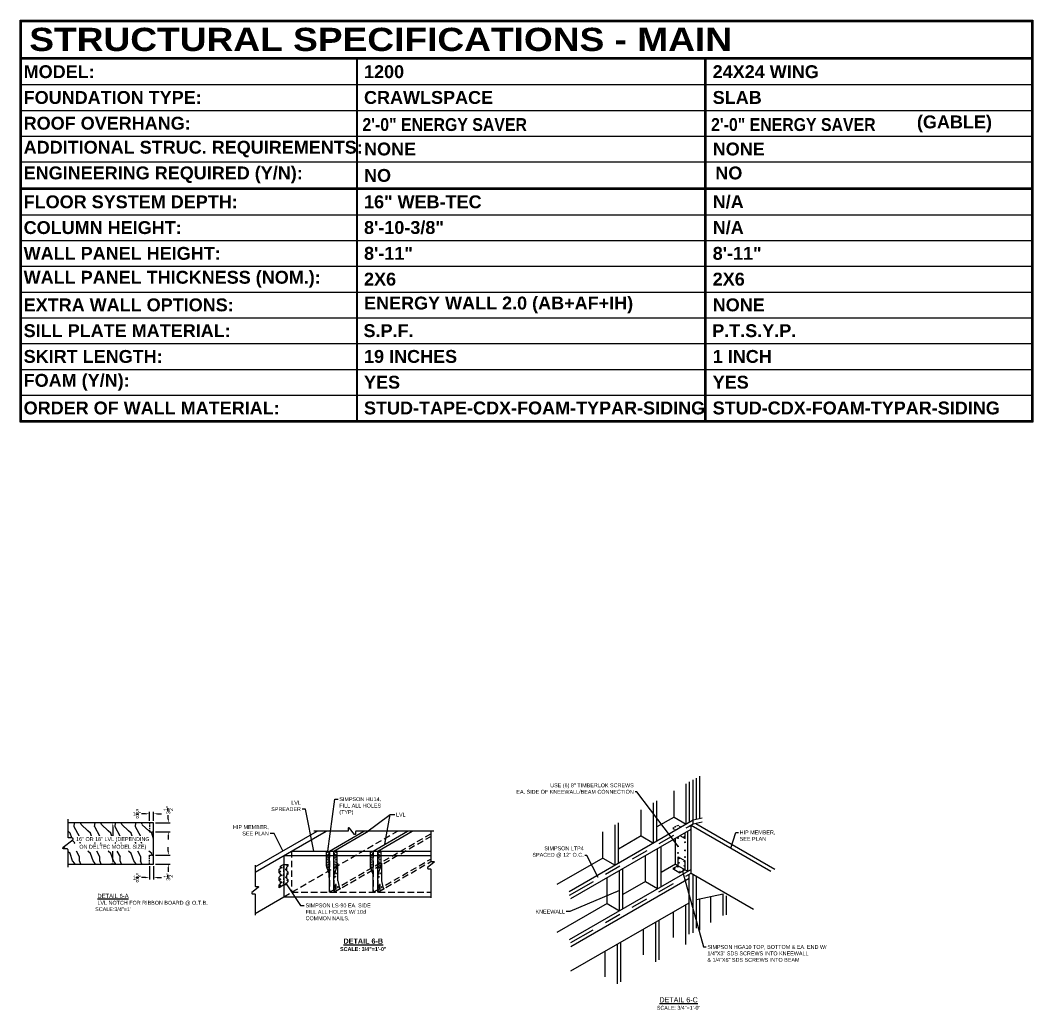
# Model space of a CAD drawing. Header units: inches. Extents: x -332 to 3012, y -914 to 997.
# Drawn here: x 1207 to 1599.8, y 613.2 to 997.2 of the extents above; entities that cross this region are included whole.
import ezdxf

# ---------------------------------------------------------------- set-up
doc = ezdxf.new("R2010")
doc.units = ezdxf.units.IN
doc.header["$LTSCALE"] = 10
doc.header["$MEASUREMENT"] = 0
doc.linetypes.add('HIDDEN', pattern=[0.375, 0.25, -0.125])
doc.linetypes.add('HIDDEN4', pattern=[0.09375, 0.0625, -0.03125])
doc.layers.get('0').update_dxf_attribs({"linetype": 'CONTINUOUS'})
for name, color, linetype in [('A-', 1, 'CONTINUOUS'), ('A-BLUE', 5, 'CONTINUOUS'), ('A-DIM', 4, 'CONTINUOUS'), ('A-SCH', 171, 'CONTINUOUS'), ('A-TXT', 222, 'CONTINUOUS')]:
    doc.layers.add(name, color=color, linetype=linetype)
doc.styles.add('style1', font='arial.ttf')
doc.styles.add('style2', font='arialbd.ttf')
doc.styles.add('style3', font='ariblk.ttf')
doc.dimstyles.new('3-4', dxfattribs={"dimtxt": 1.5, "dimasz": 1.5, "dimexe": 0.75, "dimexo": 0.75, "dimgap": 0.5, "dimtad": 0, "dimdec": 4, "dimrnd": 0.0625, "dimzin": 0, "dimdsep": 46, "dimlunit": 4, "dimtxsty": 'style1', "dimcen": 0.09, "dimazin": 0, "dimtfac": 1, "dimtdec": 4, "dimtofl": 0, "dimtmove": 0, "dimatfit": 0, "dimfxl": 1, "dimtolj": 1, "dimtzin": 0, "dimarcsym": 0})
doc.dimstyles.new('3-4 HORIZ', dxfattribs={"dimtxt": 1.5, "dimasz": 1.5, "dimexe": 0.75, "dimexo": 0.75, "dimgap": 0.5, "dimtad": 0, "dimtih": 1, "dimtoh": 1, "dimdec": 4, "dimrnd": 0.0625, "dimzin": 0, "dimdsep": 46, "dimlunit": 4, "dimtxsty": 'style1', "dimcen": 0.09, "dimazin": 0, "dimtfac": 1, "dimtdec": 4, "dimtofl": 0, "dimtmove": 0, "dimatfit": 0, "dimfxl": 0.75, "dimtolj": 1, "dimtzin": 0, "dimarcsym": 0})

# ---------------------------------------------------------------- blocks, each defined once
blk = doc.blocks.new('*U74')
at = {"layer": 'A-SCH'}
for p, q in [((130.39, -15), (130.4, -155.5)), ((130.64, -15), (130.65, -155.5))]:
    blk.add_line(p, q, dxfattribs=at)
for points in [[(0, 0), (392.72, 0), (392.72, -15)], [(0, -156), (0, 0), (0, 0)], [(0.25, -0.25), (392.47, -0.25), (392.47, -15)], [(0.25, -155.75), (0.25, -0.25), (0.25, -0.25)], [(0.5, -0.5), (392.22, -0.5), (392.22, -15)], [(0.5, -155.5), (0.5, -0.5), (0.5, -0.5)], [(0.5, -14.5), (392.22, -14.5)], [(0.5, -14.75), (392.22, -14.75)], [(0.5, -15), (392.22, -15)], [(0.5, -25), (130.39, -25)], [(0.5, -35), (130.39, -35)], [(0.5, -45), (130.39, -45)], [(0.5, -55), (130.39, -55)], [(0.5, -65), (130.39, -65)], [(0.5, -65), (130.39, -65)], [(0.5, -65.25), (130.39, -65.25)], [(0.5, -65.5), (130.39, -65.5)], [(0.5, -75.5), (130.39, -75.5)], [(0.5, -85.5), (130.39, -85.5)], [(0.5, -95.5), (130.39, -95.5)], [(0.5, -105.5), (130.39, -105.5)], [(0.5, -115.5), (130.4, -115.5)], [(0.5, -125.5), (130.4, -125.5)], [(0.5, -135.5), (130.4, -135.5)], [(0.5, -145.5), (130.4, -145.5)], [(130.65, -156), (0, -156)], [(130.65, -155.75), (0.25, -155.75)], [(130.65, -155.5), (0.5, -155.5)]]:
    blk.add_lwpolyline(points, dxfattribs=at)
at = {"layer": 'A-SCH', "attachment_point": 4}
for s, insert, char_height, width, style in [('STRUCTURAL SPECIFICATIONS - MAIN', (3.5, -7.5), 9, 361.2242, 'style3'), ('MODEL: ', (1.32, -20), 5, 151.9106, 'style2'), ('FOUNDATION TYPE: ', (1.32, -30), 5, 151.9106, 'style2'), ('ROOF OVERHANG: ', (1.32, -40), 5, 151.9106, 'style2'), ('ADDITIONAL STRUC. REQUIREMENTS:', (1.32, -50), 5, 151.776, 'style2'), ('ENGINEERING REQUIRED (Y/N): ', (1.32, -60), 5, 151.9106, 'style2'), ('FLOOR SYSTEM DEPTH: ', (1.32, -70.5), 5, 151.9054, 'style2'), ('COLUMN HEIGHT: ', (1.32, -80.5), 5, 151.9054, 'style2'), ('WALL PANEL HEIGHT: ', (1.32, -90.5), 5, 151.9054, 'style2'), ('WALL PANEL THICKNESS (NOM.): ', (1.32, -100.5), 5, 151.9054, 'style2'), ('EXTRA WALL OPTIONS: ', (1.32, -110.5), 5, 151.9054, 'style2'), ('SILL PLATE MATERIAL: ', (1.32, -120.5), 5, 151.9054, 'style2'), ('SKIRT LENGTH: ', (1.32, -130.5), 5, 151.9054, 'style2'), ('FOAM (Y/N): ', (1.32, -140.5), 5, 151.9054, 'style2'), ('ORDER OF WALL MATERIAL: ', (1.32, -150.5), 5, 151.9054, 'style2')]:
    blk.add_mtext(s, dxfattribs=dict(at, insert=insert, char_height=char_height, width=width, style=style))
blk = doc.blocks.new('*U64')
at = {"layer": 'A-SCH', "insert": (2.7, -5), "char_height": 5, "width": 103, "attachment_point": 4, "style": 'style2'}
blk.add_mtext('1200', dxfattribs=at)
blk = doc.blocks.new('*U68')
at = {"layer": 'A-SCH', "insert": (2.7, -5), "char_height": 5, "width": 103, "attachment_point": 4, "style": 'style2'}
blk.add_mtext('CRAWLSPACE', dxfattribs=at)
blk = doc.blocks.new('*U60')
at = {"layer": 'A-SCH', "style": 'style2', "width": 0.88}
blk.add_text('2\'-0" ENERGY SAVER', height=5, dxfattribs=at).set_placement((2.07, -7.98))
blk = doc.blocks.new('*U47')
at = {"layer": 'A-SCH', "insert": (2.7, -5), "char_height": 5, "width": 103, "attachment_point": 4, "style": 'style2'}
blk.add_mtext('NONE', dxfattribs=at)
blk = doc.blocks.new('*U48')
at = {"layer": 'A-SCH', "insert": (2.7, -5.25), "char_height": 5, "width": 103, "attachment_point": 4, "style": 'style2'}
blk.add_mtext('NO', dxfattribs=at)
blk = doc.blocks.new('*U69')
at = {"layer": 'A-SCH', "insert": (2.7, -5), "char_height": 5, "width": 103, "attachment_point": 4, "style": 'style2'}
blk.add_mtext('16" WEB-TEC', dxfattribs=at)
blk = doc.blocks.new('*U70')
at = {"layer": 'A-SCH', "insert": (2.7, -5), "char_height": 5, "width": 103, "attachment_point": 4, "style": 'style2'}
blk.add_mtext('8\'-10-3/8"', dxfattribs=at)
blk = doc.blocks.new('*U65')
at = {"layer": 'A-SCH', "insert": (2.7, -5), "char_height": 5, "width": 103, "attachment_point": 4, "style": 'style2'}
blk.add_mtext('8\'-11"', dxfattribs=at)
blk = doc.blocks.new('*U41')
at = {"layer": 'A-SCH', "insert": (2.7, -5), "char_height": 5, "width": 103, "attachment_point": 4, "style": 'style2'}
blk.add_mtext('2X6', dxfattribs=at)
blk = doc.blocks.new('*U71')
at = {"layer": 'A-SCH', "insert": (2.7, -5), "char_height": 5, "width": 117.3478, "attachment_point": 4, "style": 'style2'}
blk.add_mtext('ENERGY WALL 2.0 (AB+AF+IH)', dxfattribs=at)
blk = doc.blocks.new('*U72')
at = {"layer": 'A-SCH', "insert": (2.51, -5), "char_height": 5, "width": 103.1878, "attachment_point": 4, "style": 'style2'}
blk.add_mtext('S.P.F.', dxfattribs=at)
blk = doc.blocks.new('*U73')
at = {"layer": 'A-SCH', "insert": (2.7, -5), "char_height": 5, "width": 103, "attachment_point": 4, "style": 'style2'}
blk.add_mtext('19 INCHES', dxfattribs=at)
blk = doc.blocks.new('*U32')
at = {"layer": 'A-SCH', "insert": (2.7, -5), "char_height": 5, "width": 103, "attachment_point": 4, "style": 'style2'}
blk.add_mtext('YES', dxfattribs=at)
blk = doc.blocks.new('*U66')
at = {"layer": 'A-SCH', "insert": (2.69, -5), "char_height": 5, "width": 103.0074, "attachment_point": 4, "style": 'style2'}
blk.add_mtext('STUD-TAPE-CDX-FOAM-TYPAR-SIDING', dxfattribs=at)
blk = doc.blocks.new('*U67')
at = {"layer": 'A-SCH'}
blk.add_line((0, 0), (0, -140.5), dxfattribs=at)
for points in [[(134.74, 0), (134.74, -140.5), (0, -140.5)], [(134.99, 0), (134.99, -140.75), (0, -140.75)], [(135.24, 0), (135.24, -141), (0, -141)], [(0, 0), (134.74, 0)], [(0, -10), (134.74, -10)], [(0, -20), (134.74, -20)], [(0, -30), (134.74, -30)], [(0, -40), (134.74, -40)], [(0, -50), (134.74, -50)], [(0, -50), (134.74, -50)], [(0, -50), (134.74, -50)], [(0, -50.25), (134.74, -50.25)], [(0, -50.5), (134.74, -50.5)], [(0, -60.5), (134.74, -60.5)], [(0, -70.5), (134.74, -70.5)], [(0, -80.5), (134.74, -80.5)], [(0, -90.5), (134.74, -90.5)], [(0, -100.5), (134.74, -100.5)], [(0, -110.5), (134.74, -110.5)], [(0, -120.5), (134.74, -120.5)], [(0, -130.5), (134.74, -130.5)]]:
    blk.add_lwpolyline(points, dxfattribs=at)
blk = doc.blocks.new('*U40')
at = {"layer": 'A-SCH', "insert": (2.7, -5), "char_height": 5, "width": 103, "attachment_point": 4, "style": 'style2'}
blk.add_mtext('SLAB', dxfattribs=at)
blk = doc.blocks.new('*U24')
at = {"layer": 'A-SCH', "insert": (2.7, -5), "char_height": 5, "width": 103, "attachment_point": 4, "style": 'style2'}
blk.add_mtext('N/A', dxfattribs=at)
blk = doc.blocks.new('*U44')
at = {"layer": 'A-SCH', "insert": (2.7, -5), "char_height": 5, "width": 103, "attachment_point": 4, "style": 'style2'}
blk.add_mtext('N/A', dxfattribs=at)
blk = doc.blocks.new('*U42')
at = {"layer": 'A-SCH', "insert": (2.7, -5), "char_height": 5, "width": 103, "attachment_point": 4, "style": 'style2'}
blk.add_mtext('NONE', dxfattribs=at)
blk = doc.blocks.new('*U45')
at = {"layer": 'A-SCH', "insert": (2.51, -5), "char_height": 5, "width": 103.1878, "attachment_point": 4, "style": 'style2'}
blk.add_mtext('P.T.S.Y.P.', dxfattribs=at)
blk = doc.blocks.new('*U39')
at = {"layer": 'A-SCH', "insert": (2.7, -5), "char_height": 5, "width": 103, "attachment_point": 4, "style": 'style2'}
blk.add_mtext('1 INCH', dxfattribs=at)
blk = doc.blocks.new('*U43')
at = {"layer": 'A-SCH', "insert": (2.69, -5), "char_height": 5, "width": 103.0074, "attachment_point": 4, "style": 'style2'}
blk.add_mtext('STUD-CDX-FOAM-TYPAR-SIDING', dxfattribs=at)
blk = doc.blocks.new('*U46')
at = {"layer": 'A-SCH'}
blk.add_line((0, 0), (0, -140.5), dxfattribs=at)
for points in [[(126.34, 0), (126.34, -140.5), (0, -140.5)], [(126.59, 0), (126.59, -140.75), (0, -140.75)], [(126.84, 0), (126.84, -141), (0, -141)], [(0, 0), (126.34, 0)], [(0, -10), (126.34, -10)], [(0, -20), (126.34, -20)], [(0, -30), (126.34, -30)], [(0, -40), (126.34, -40)], [(0, -50), (126.34, -50)], [(0, -50), (126.34, -50)], [(0, -50), (126.34, -50)], [(0, -50.25), (126.34, -50.25)], [(0, -50.5), (126.34, -50.5)], [(0, -60.5), (126.34, -60.5)], [(0, -70.5), (126.34, -70.5)], [(0, -80.5), (126.34, -80.5)], [(0, -90.5), (126.34, -90.5)], [(0, -100.5), (126.34, -100.5)], [(0, -110.5), (126.34, -110.5)], [(0, -120.5), (126.34, -120.5)], [(0, -130.5), (126.34, -130.5)]]:
    blk.add_lwpolyline(points, dxfattribs=at)
blk = doc.blocks.new('STRUCTUAL SPECIFICATIONS')
for name, p in [('*U74', (0, 0)), ('*U67', (130.64, -15)), ('*U46', (265.88, -15)), ('*U64', (130.64, -15)), ('*U68', (130.64, -25)), ('*U40', (265.88, -25)), ('*U60', (130.64, -35)), ('*U60', (265.88, -35)), ('*U47', (130.64, -45)), ('*U47', (265.88, -45)), ('*U48', (130.64, -55)), ('*U48', (266.89, -54.05)), ('*U69', (130.64, -65.5)), ('*U24', (265.88, -65.5)), ('*U70', (130.64, -75.5)), ('*U44', (265.88, -75.5)), ('*U65', (130.64, -85.5)), ('*U65', (265.88, -85.5)), ('*U41', (130.64, -95.5)), ('*U41', (265.88, -95.5)), ('*U71', (130.64, -105.5)), ('*U42', (265.88, -105.5)), ('*U72', (130.64, -115.5)), ('*U45', (265.88, -115.5)), ('*U73', (130.64, -125.5)), ('*U39', (265.88, -125.5)), ('*U32', (130.64, -135.5)), ('*U32', (265.88, -135.5)), ('*U66', (130.64, -145.5)), ('*U43', (265.88, -145.5))]:
    blk.add_blockref(name, p)
at = {"layer": 'A-SCH', "char_height": 5, "width": 103, "attachment_point": 4, "style": 'style2'}
for s, insert in [('24X24 WING', (268.57, -20)), ('(GABLE)', (347.8, -40.21))]:
    blk.add_mtext(s, dxfattribs=dict(at, insert=insert))
blk = doc.blocks.new('*D93')
at = {"layer": 'A-DIM', "color": 0, "lineweight": -2, "transparency": 16777216}
for p, q in [((11.7, 52.44), (10.15, 52.44)), ((13.2, 49.67), (13.2, 53.19)), ((14.83, 49.67), (14.83, 53.19)), ((16.33, 52.44), (17.83, 52.44))]:
    blk.add_line(p, q, dxfattribs=at)
at = {"layer": 'A-DIM', "color": 0, "transparency": 16777216}
for points in [[(11.7, 52.69), (11.7, 52.19), (13.2, 52.44)], [(16.33, 52.69), (16.33, 52.19), (14.83, 52.44)]]:
    blk.add_solid(points, dxfattribs=at)
at = {"layer": 'A-DIM', "color": 0, "transparency": 16777216, "insert": (8.31, 52.44), "char_height": 1.5, "attachment_point": 5, "style": 'style1'}
blk.add_mtext('\\A1;1{\\H1.000000x;\\S5/8;}"', dxfattribs=at)
blk = doc.blocks.new('*D94')
at = {"layer": 'A-DIM', "color": 0, "lineweight": -2, "transparency": 16777216}
for p, q in [((20.53, 50.42), (20.53, 51.92)), ((15.58, 48.92), (21.28, 48.92)), ((15.58, 45.42), (21.28, 45.42)), ((20.53, 43.92), (20.53, 42.42))]:
    blk.add_line(p, q, dxfattribs=at)
at = {"layer": 'A-DIM', "color": 0, "transparency": 16777216}
for points in [[(20.28, 50.42), (20.78, 50.42), (20.53, 48.92)], [(20.28, 43.92), (20.78, 43.92), (20.53, 45.42)]]:
    blk.add_solid(points, dxfattribs=at)
at = {"layer": 'A-DIM', "color": 0, "transparency": 16777216, "insert": (20.53, 53.83), "char_height": 1.5, "attachment_point": 5, "rotation": 90, "style": 'style1'}
blk.add_mtext('\\A1;3{\\H1.000000x;\\S1/2;}"', dxfattribs=at)
blk = doc.blocks.new('*D95')
at = {"layer": 'A-DIM', "color": 0, "lineweight": -2, "transparency": 16777216}
for p, q in [((13.2, 32.17), (13.2, 26.92)), ((14.83, 32.17), (14.83, 26.92)), ((11.7, 27.67), (10.15, 27.67)), ((16.33, 27.67), (17.83, 27.67))]:
    blk.add_line(p, q, dxfattribs=at)
at = {"layer": 'A-DIM', "color": 0, "transparency": 16777216}
for points in [[(11.7, 27.92), (11.7, 27.42), (13.2, 27.67)], [(16.33, 27.92), (16.33, 27.42), (14.83, 27.67)]]:
    blk.add_solid(points, dxfattribs=at)
at = {"layer": 'A-DIM', "color": 0, "transparency": 16777216, "insert": (8.31, 27.67), "char_height": 1.5, "attachment_point": 5, "style": 'style1'}
blk.add_mtext('\\A1;1{\\H1.000000x;\\S5/8;}"', dxfattribs=at)
blk = doc.blocks.new('*D96')
at = {"layer": 'A-TXT', "color": 0, "lineweight": -2, "transparency": 16777216}
for p, q in [((-0.1, 48.92), (-1.74, 48.92)), ((-0.99, 47.42), (-0.99, 43.89)), ((-0.99, 34.42), (-0.99, 37.95)), ((-0.1, 32.92), (-1.74, 32.92))]:
    blk.add_line(p, q, dxfattribs=at)
at = {"layer": 'A-TXT', "color": 0, "transparency": 16777216}
for points in [[(-1.24, 47.42), (-0.74, 47.42), (-0.99, 48.92)], [(-1.24, 34.42), (-0.74, 34.42), (-0.99, 32.92)]]:
    blk.add_solid(points, dxfattribs=at)
at = {"layer": 'A-TXT', "color": 0, "transparency": 16777216, "insert": (-0.99, 42.4), "char_height": 1.5, "attachment_point": 5, "style": 'style1', "bg_fill": 3, "box_fill_scale": 1.25, "bg_fill_color": 256, "bg_fill_true_color": 13158600, "bg_fill_transparency": 0}
blk.add_mtext('\\A1;16" OR 18" LVL (DEPENDING', dxfattribs=at)
at = {"layer": 'A-TXT', "color": 0, "transparency": 16777216, "insert": (-0.99, 39.43), "char_height": 1.5, "attachment_point": 5, "style": 'style1', "bg_fill": 3, "box_fill_scale": 1.25, "bg_fill_color": 256, "bg_fill_true_color": 13158600, "bg_fill_transparency": 0}
blk.add_mtext('\\A1;ON DELTEC MODEL SIZE)', dxfattribs=at)
blk = doc.blocks.new('*U86')
blk.add_lwpolyline([(-24.5, 0), (-6.7, 0, 0.414214), (-5.7, 1), (-5.7, 4.2, -0.707458), (-3.9, 4.9), (3.9, -4.9, 0.707458), (5.7, -4.2), (5.7, -1, -0.414214), (6.7, 0), (25.1, 0)], format="xyb")
blk = doc.blocks.new('*D97')
at = {"layer": 'A-DIM', "color": 0, "lineweight": -2, "transparency": 16777216}
for p, q in [((20.53, 37.92), (20.53, 39.42)), ((15.58, 36.42), (21.28, 36.42)), ((15.58, 32.92), (21.28, 32.92)), ((20.53, 31.42), (20.53, 29.92))]:
    blk.add_line(p, q, dxfattribs=at)
at = {"layer": 'A-DIM', "color": 0, "transparency": 16777216}
for points in [[(20.28, 37.92), (20.78, 37.92), (20.53, 36.42)], [(20.28, 31.42), (20.78, 31.42), (20.53, 32.92)]]:
    blk.add_solid(points, dxfattribs=at)
at = {"layer": 'A-DIM', "color": 0, "transparency": 16777216, "insert": (20.53, 28.01), "char_height": 1.5, "attachment_point": 5, "rotation": 90, "style": 'style1'}
blk.add_mtext('\\A1;3{\\H1.000000x;\\S1/2;}"', dxfattribs=at)
blk = doc.blocks.new('*U89')
blk.add_lwpolyline([(-52.5, 0), (-6.7, 0, 0.414214), (-5.7, 1), (-5.7, 4.2, -0.707458), (-3.9, 4.9), (3.9, -4.9, 0.707458), (5.7, -4.2), (5.7, -1, -0.414214), (6.7, 0), (50.7, 0)], format="xyb")
blk = doc.blocks.new('*U90')
blk.add_lwpolyline([(-38.7, 0), (-6.7, 0, 0.414214), (-5.7, 1), (-5.7, 4.2, -0.707458), (-3.9, 4.9), (3.9, -4.9, 0.707458), (5.7, -4.2), (5.7, -1, -0.414214), (6.7, 0), (38.7, 0)], format="xyb")
blk = doc.blocks.new('*U91')
blk.add_lwpolyline([(-127.1, 0), (-6.7, 0, 0.414214), (-5.7, 1), (-5.7, 4.2, -0.707458), (-3.9, 4.9), (3.9, -4.9, 0.707458), (5.7, -4.2), (5.7, -1, -0.414214), (6.7, 0), (58.9, 0)], format="xyb")
blk = doc.blocks.new('*U92')
at = {"layer": 'A-'}
h = blk.add_hatch(dxfattribs=at)
h.set_pattern_fill('WOOD_2', color=5, scale=7.9, pattern_type=2)
h.set_pattern_definition([(108.4349, (3431.428, -1146.072), (-7.8999874, 15.8000034), [2.997837, -21.984152]), (139.3987, (3430.4801, -1143.228), (-47.39999224, 39.50000333), [1.456689, -71.377717]), (136.8476, (3437.2741, -1142.27997), (-118.499980546, 110.600022388), [3.465209, -169.795316]), (109.9831, (3434.7461, -1139.91), (-23.69999569, 63.2000052), [1.849343, -90.617787]), (90, (3434.114, -1146.072), (-7.9, 7.9), [1.58, -6.32]), (118.4429, (3434.1141, -1144.49197), (55.299951327, -102.70002975), [4.312563, -211.315473]), (84.2894, (3432.0601, -1140.7), (-7.90001039, -71.09999545), [1.587884, -77.806136]), (129.8056, (3432.2181, -1139.12), (31.60001922, -39.49998468), [1.23402, -60.466955])])
h.paths.add_polyline_path([(-16.13683, 37.89969), (14.15424, 37.89969), (14.15424, 40.9354), (-16.13683, 40.9354)], flags=16)
h.paths.add_polyline_path([(-9.3221, 41.1854), (7.33951, 41.1854), (7.33951, 43.72111), (-9.3221, 43.72111)], flags=16)
edge = h.paths.add_edge_path()
edge.add_line((-18.37271, 48.91754), (-18.37271, 43.43311))
edge.add_arc((-17.99771, 43.43311), 0.375, 180, 270)
edge.add_line((-17.99771, 43.05811), (-16.78106, 43.05811))
edge.add_arc((-16.78106, 42.68311), 0.375, -51.1111607, 90, ccw=False)
edge.add_line((-16.54563, 42.39122), (-20.19979, 39.44387))
edge.add_arc((-19.96436, 39.15198), 0.375, 128.8888393, 270)
edge.add_line((-19.96436, 38.77698), (-18.74771, 38.77698))
edge.add_arc((-18.74771, 38.40198), 0.375, 0, 90, ccw=False)
edge.add_line((-18.37271, 38.40198), (-18.37271, 32.91754))
edge.add_line((-18.37271, 32.91754), (13.20087, 32.91754))
edge.add_line((13.20087, 32.91754), (13.20087, 36.41754))
edge.add_line((13.20087, 36.41754), (14.82587, 36.41754))
edge.add_line((14.82587, 36.41754), (14.82587, 45.41754))
edge.add_line((14.82587, 45.41754), (13.20087, 45.41754))
edge.add_line((13.20087, 45.41754), (13.20087, 48.91754))
edge.add_line((13.20087, 48.91754), (-18.37271, 48.91754))
blk.add_lwpolyline([(-18.37271, 32.91754), (14.82587, 32.91754), (14.82587, 48.91754), (-18.37271, 48.91754)], dxfattribs=at)
at = {"layer": 'A-BLUE', "linetype": 'HIDDEN4'}
for p, q in [((13.20087, 48.91754), (13.20087, 45.41754)), ((13.20087, 45.41754), (14.82587, 45.41754)), ((13.20087, 32.91754), (13.20087, 36.41754)), ((13.20087, 36.41754), (14.82587, 36.41754))]:
    blk.add_line(p, q, dxfattribs=at)
at = {"layer": 'A-BLUE', "xscale": 0.375, "yscale": 0.375, "zscale": 0.375, "rotation": 90}
blk.add_blockref('*U86', (-18.37271, 40.91754), dxfattribs=at)
at = {"layer": 'A-TXT', "insert": (-37.22649, 21.37429), "char_height": 1.5, "attachment_point": 1, "style": 'style1'}
blk.add_mtext_dynamic_manual_height_columns('\\pi30.266;{\\H1.0833x;\\LDETAIL 6-A\\P\\pi15.022;}LVL NOTCH FOR RIBBON BOARD @ O.T.B.\\P\\pi29.381;SCALE:3/4"=1\'', width=72.4703862, gutter_width=20, heights=[0], dxfattribs=at)
at = {"layer": 'A-DIM'}
for p1, p2, distance, picture, middle in [((14.82587, 45.41754), (14.82587, 48.91754), -5.70409, '*D94', (20.52996, 53.82597)), ((14.82587, 36.41754), (14.82587, 32.91754), 5.70409, '*D97', (20.52996, 28.00912))]:
    dim = blk.add_aligned_dim(p1=p1, p2=p2, distance=distance, dimstyle='3-4', dxfattribs=at)
    dim.commit()
    dim.dimension.update_dxf_attribs({"geometry": picture, "text_midpoint": middle})
for base, p1, p2, picture, middle in [((14.82587, 52.43807), (13.20087, 48.91754), (14.82587, 48.91754), '*D93', (8.30623, 52.43807)), ((14.82587, 27.66559), (13.20087, 32.91754), (14.82587, 32.91754), '*D95', (8.30623, 27.66559))]:
    dim = blk.add_linear_dim(base=base, p1=p1, p2=p2, angle=0, dimstyle='3-4', dxfattribs=at)
    dim.commit()
    dim.dimension.update_dxf_attribs({"geometry": picture, "text_midpoint": middle, "dimtype": 161})
at = {"layer": 'A-TXT'}
dim = blk.add_aligned_dim(p1=(0.64701, 48.91754), p2=(0.64701, 32.91754), distance=-1.6383, text='16" OR 18" LVL (DEPENDING\\XON DELTEC MODEL SIZE)', dimstyle='3-4 HORIZ', override={"dimtfill": 1}, dxfattribs=at)
dim.commit()
dim.dimension.update_dxf_attribs({"geometry": '*D96', "text_midpoint": (-0.99129, 40.91754)})
blk = doc.blocks.new('*U100')
at = {"layer": 'A-'}
for p, q in [((-45.45, 35.32), (-21.44, 49.17)), ((-45.45, 33.29), (-17.94, 49.17)), ((-16.66, 41.47), (-3.32, 49.17)), ((-14.91, 41.47), (-1.57, 49.17)), ((0.34, 41.47), (13.68, 49.17)), ((2.09, 41.47), (15.43, 49.17)), ((-34.32, 39.72), (-34.32, 23.72)), ((-34.32, 39.72), (22.68, 39.72)), ((-31.29, 41.47), (22.67, 41.47)), ((-17.84, 41.47), (-17.84, 35.7)), ((-17.84, 41.47), (-16.66, 41.47)), ((-16.72, 31.18), (-16.72, 41.47)), ((-16.66, 31.18), (-16.66, 41.47)), ((-14.91, 31.18), (-14.91, 41.47)), ((-13.73, 41.47), (-14.91, 41.47)), ((-14.86, 31.18), (-14.86, 41.47)), ((-13.73, 41.47), (-13.73, 35.7)), ((-0.84, 41.47), (-0.84, 35.7)), ((-0.84, 41.47), (0.34, 41.47)), ((0.28, 31.18), (0.28, 41.47)), ((0.34, 31.18), (0.34, 41.47)), ((2.09, 25.47), (2.09, 41.47)), ((2.09, 31.18), (2.09, 41.47)), ((3.27, 41.47), (2.09, 41.47)), ((2.14, 31.18), (2.14, 41.47)), ((3.27, 41.47), (3.27, 35.7)), ((-34.32, 36.2), (-35.67, 35.61)), ((-35.67, 34.88), (-35.67, 35.61)), ((-34.41, 35.65), (-34.41, 34.84)), ((-34.32, 36.2), (-32.68, 36.2)), ((-34.32, 36.19), (-34.32, 35.81)), ((-34.22, 34.84), (-34.22, 35.66)), ((-33.18, 35.19), (-32.68, 35.69)), ((-32.98, 35.89), (-33.09, 35.89)), ((-32.98, 35.73), (-33.09, 35.73)), ((-32.68, 35.69), (-32.68, 36.2)), ((-17.78, 35.36), (-16.77, 32.53)), ((-14.91, 26.63), (-14.91, 35.98)), ((-14.86, 26.56), (-14.86, 35.98)), ((-13.79, 35.36), (-14.8, 32.53)), ((-13.48, 36.81), (-13.48, 30.21)), ((-0.78, 35.36), (0.23, 32.53)), ((2.09, 26.63), (2.09, 35.98)), ((2.14, 26.56), (2.14, 35.98)), ((3.21, 35.36), (2.2, 32.53)), ((3.52, 36.81), (3.52, 30.21)), ((-36.17, 34.38), (-35.67, 34.88)), ((-36.17, 33.01), (-36.17, 34.38)), ((-35.67, 32.51), (-36.17, 33.01)), ((-36.17, 31.38), (-35.67, 31.88)), ((-35.59, 33.59), (-35.79, 33.59)), ((-35.59, 33.43), (-35.79, 33.43)), ((-35.67, 31.88), (-35.67, 32.51)), ((-35.09, 35.09), (-35.29, 35.09)), ((-35.09, 34.93), (-35.29, 34.93)), ((-35.09, 32.09), (-35.29, 32.09)), ((-35.09, 31.93), (-35.29, 31.93)), ((-34.41, 34.15), (-34.41, 33.34)), ((-34.41, 32.65), (-34.41, 31.84)), ((-34.32, 34.69), (-34.32, 34.3)), ((-34.32, 33.17), (-34.32, 32.79)), ((-34.32, 31.7), (-34.32, 31.31)), ((-34.22, 33.34), (-34.22, 34.16)), ((-34.22, 31.84), (-34.22, 32.66)), ((-33.48, 34.39), (-33.62, 34.39)), ((-33.48, 34.23), (-33.62, 34.23)), ((-33.18, 33.81), (-33.18, 35.19)), ((-32.68, 33.31), (-33.18, 33.81)), ((-33.18, 32.19), (-32.68, 32.69)), ((-33.18, 30.81), (-33.18, 32.19)), ((-32.98, 32.89), (-33.09, 32.89)), ((-32.98, 32.73), (-33.09, 32.73)), ((-32.68, 32.69), (-32.68, 33.31)), ((-16.77, 32.53), (-16.72, 32.37)), ((-16.7, 32.37), (-16.67, 32.37)), ((-16.66, 25.47), (-16.66, 33.96)), ((-14.59, 32.53), (-14.62, 32.53)), ((-14.52, 32.69), (-14.58, 32.53)), ((-14.38, 31.62), (-14.46, 31.48)), ((-14.44, 31.44), (-14.28, 31.44)), ((-14.36, 31.22), (-14.36, 31.43)), ((-14.33, 31.62), (-14.25, 31.48)), ((-14.01, 33), (-14.09, 32.86)), ((-13.88, 32.7), (-14.09, 32.7)), ((-14.06, 32.81), (-13.9, 32.81)), ((-13.98, 32.6), (-13.98, 32.8)), ((-13.95, 33), (-13.87, 32.86)), ((0.23, 32.53), (0.28, 32.37)), ((0.3, 32.37), (0.33, 32.37)), ((0.34, 25.47), (0.34, 33.96)), ((0.34, 25.47), (0.34, 33.96)), ((2.41, 32.53), (2.38, 32.53)), ((2.48, 32.69), (2.42, 32.53)), ((2.62, 31.62), (2.54, 31.48)), ((2.56, 31.44), (2.72, 31.44)), ((2.64, 31.22), (2.64, 31.43)), ((2.67, 31.62), (2.75, 31.48)), ((2.99, 33), (2.91, 32.86)), ((3.12, 32.7), (2.91, 32.7)), ((2.94, 32.81), (3.1, 32.81)), ((3.02, 32.6), (3.02, 32.8)), ((3.05, 33), (3.13, 32.86)), ((-36.17, 30.01), (-36.17, 31.38)), ((-35.67, 29.51), (-36.17, 30.01)), ((-36.17, 28.38), (-35.67, 28.88)), ((-36.17, 27.24), (-36.17, 28.38)), ((-34.32, 28.31), (-36.17, 27.24)), ((-35.59, 30.59), (-35.79, 30.59)), ((-35.59, 30.43), (-35.79, 30.43)), ((-35.59, 28.09), (-35.79, 28.09)), ((-35.59, 27.93), (-35.79, 27.93)), ((-35.67, 28.88), (-35.67, 29.51)), ((-35.09, 29.34), (-35.29, 29.34)), ((-35.09, 29.18), (-35.29, 29.18)), ((-34.41, 31.15), (-34.41, 30.34)), ((-34.41, 29.65), (-34.41, 28.84)), ((-34.32, 30.19), (-34.32, 29.81)), ((-34.32, 28.71), (-34.32, 28.31)), ((-33.18, 28.31), (-34.32, 28.31)), ((-34.22, 30.34), (-34.22, 31.16)), ((-34.22, 28.84), (-34.22, 29.66)), ((-33.48, 31.39), (-33.62, 31.39)), ((-33.48, 31.23), (-33.62, 31.23)), ((-33.48, 28.89), (-33.62, 28.89)), ((-33.48, 28.73), (-33.62, 28.73)), ((-32.68, 30.31), (-33.18, 30.81)), ((-33.18, 29.19), (-32.68, 29.69)), ((-33.18, 28.31), (-33.18, 29.19)), ((-32.98, 30.14), (-33.09, 30.14)), ((-32.98, 29.98), (-33.09, 29.98)), ((-32.68, 29.69), (-32.68, 30.31)), ((-14.25, 31.33), (-14.46, 31.33)), ((-14.25, 26.65), (-14.25, 28.35)), ((-14.2, 26.65), (-14.2, 28.35)), ((-14.01, 26.65), (-14.01, 28.35)), ((-13.96, 26.65), (-13.96, 28.35)), ((-13.44, 27.53), (-13.45, 27.27)), ((-13.42, 29.87), (-12.88, 27.47)), ((-13.27, 27.53), (-13.26, 27.27)), ((2.75, 31.33), (2.54, 31.33)), ((2.75, 26.65), (2.75, 28.35)), ((2.8, 26.65), (2.8, 28.35)), ((2.99, 26.65), (2.99, 28.35)), ((3.04, 26.65), (3.04, 28.35)), ((3.56, 27.53), (3.55, 27.27)), ((3.58, 29.87), (4.12, 27.47)), ((3.73, 27.53), (3.74, 27.27)), ((-45.45, 17.29), (-34.32, 23.72)), ((-34.32, 23.72), (22.67, 23.72)), ((-14.79, 26.41), (-14.91, 26.63)), ((-14.63, 25.63), (-12.47, 26.88)), ((-14.63, 25.63), (-14.61, 25.73)), ((-14.63, 25.63), (-14.61, 25.58)), ((-14.61, 25.58), (-12.44, 26.83)), ((-14.61, 25.73), (-14.61, 26.09)), ((-13.26, 27.31), (-13.45, 27.31)), ((-13.45, 27.27), (-13.26, 27.27)), ((-12.52, 26.96), (-12.66, 27.21)), ((-12.57, 26.86), (-12.55, 26.83)), ((-12.47, 26.88), (-12.55, 26.83)), ((-12.52, 26.96), (-12.54, 26.95)), ((-12.47, 26.88), (-12.44, 26.83)), ((2.21, 26.41), (2.09, 26.63)), ((2.37, 25.63), (4.53, 26.88)), ((2.37, 25.63), (2.39, 25.73)), ((2.37, 25.63), (2.39, 25.58)), ((2.39, 25.58), (4.56, 26.83)), ((2.39, 25.73), (2.39, 26.09)), ((3.74, 27.31), (3.55, 27.31)), ((3.55, 27.27), (3.74, 27.27)), ((4.48, 26.96), (4.34, 27.21)), ((4.43, 26.86), (4.45, 26.83)), ((4.53, 26.88), (4.45, 26.83)), ((4.48, 26.96), (4.46, 26.95)), ((4.53, 26.88), (4.56, 26.83))]:
    blk.add_line(p, q, dxfattribs=at)
at = {"layer": 'A-', "color": 5, "linetype": 'HIDDEN'}
for p, q in [((-34.32, 23.72), (9.77, 49.17)), ((-11.83, 28.26), (22.67, 48.18)), ((-11.72, 27.31), (22.67, 47.17)), ((-31.29, 41.47), (-31.29, 25.47)), ((-16.66, 41.47), (-16.66, 25.47)), ((-16.66, 41.47), (-16.66, 25.47)), ((-14.91, 41.47), (-14.91, 25.47)), ((-14.91, 41.47), (-14.91, 25.47)), ((-11.83, 28.26), (11.05, 41.47)), ((-11.72, 27.31), (12.8, 41.47)), ((0.34, 41.47), (0.34, 25.47)), ((0.34, 41.47), (0.34, 25.47)), ((0.34, 41.47), (0.34, 25.47)), ((0.34, 41.47), (0.34, 25.47)), ((0.34, 41.47), (0.34, 25.47)), ((0.34, 41.47), (0.34, 25.47)), ((2.09, 41.47), (2.09, 25.47)), ((2.09, 41.47), (2.09, 25.47)), ((2.09, 41.47), (2.09, 25.47)), ((2.09, 41.47), (2.09, 25.47)), ((2.09, 41.47), (2.09, 25.47)), ((2.09, 41.47), (2.09, 25.47)), ((5.17, 28.26), (22.67, 38.36)), ((5.17, 28.26), (22.67, 38.36)), ((5.28, 27.31), (22.88, 37.48)), ((5.28, 27.31), (22.88, 37.48)), ((-31.29, 25.47), (22.67, 25.47)), ((-16.66, 25.47), (-13.66, 27.2)), ((-16.66, 25.47), (-14.29, 26.84)), ((0.34, 25.47), (3.34, 27.2)), ((0.34, 25.47), (3.34, 27.2)), ((0.34, 25.47), (2.71, 26.84)), ((0.34, 25.47), (2.71, 26.84)), ((2.09, 25.47), (2.71, 25.83))]:
    blk.add_line(p, q, dxfattribs=at)
at = {"layer": 'A-'}
for points in [[(-17.29, 41.47), (-14.29, 41.47)], [(-16.66, 41.47), (-14.91, 41.47)], [(-0.29, 41.47), (2.71, 41.47)], [(0.34, 41.47), (2.09, 41.47)], [(0.34, 41.47), (2.09, 41.47)], [(-13.73, 36.66), (-13.48, 36.81)], [(3.27, 36.66), (3.52, 36.81)], [(-16.66, 25.47), (-14.06, 26.97)], [(-14.61, 25.58), (-12.44, 26.83)], [(0.34, 25.47), (2.94, 26.97)], [(0.34, 25.47), (2.94, 26.97)], [(2.39, 25.58), (4.56, 26.83)]]:
    blk.add_lwpolyline(points, dxfattribs=at)
at = {"layer": 'A-', "linetype": 'HIDDEN'}
for points in [[(-14.91, 40.85), (-14.91, 25.47)], [(2.09, 40.85), (2.09, 25.47)]]:
    blk.add_lwpolyline(points, dxfattribs=at)
at = {"layer": 'A-'}
for centre in [(-17.47, 40.97), (-17.47, 39.47), (-17.22, 40.1), (-14.36, 40.1), (-14.11, 40.97), (-14.11, 39.47), (-0.47, 40.97), (-0.47, 39.47), (-0.22, 40.1), (2.64, 40.1), (2.89, 40.97), (2.89, 39.47), (-17.47, 38.22), (-17.47, 36.97), (-17.47, 35.72), (-17.22, 38.85), (-17.22, 37.6), (-17.22, 36.35), (-14.36, 38.85), (-14.36, 37.6), (-14.36, 36.35), (-14.11, 38.22), (-14.11, 36.97), (-14.11, 35.72), (-0.47, 38.22), (-0.47, 36.97), (-0.47, 35.72), (-0.22, 38.85), (-0.22, 37.6), (-0.22, 36.35), (2.64, 38.85), (2.64, 37.6), (2.64, 36.35), (2.89, 38.22), (2.89, 36.97), (2.89, 35.72), (-17.22, 35.1), (-14.36, 35.1), (-0.22, 35.1), (2.64, 35.1)]:
    blk.add_circle(centre, 0.0855, dxfattribs=at)
for centre, radius, start, end in [((-16.72, 40.41), 0.25, 90, 270), ((-14.86, 40.41), 0.25, 270, 90), ((0.28, 40.41), 0.25, 90, 270), ((2.14, 40.41), 0.25, 270, 90), ((-34.32, 35.65), 0.0938, 2.4518, 179.4472), ((-33.09, 35.81), 0.0781, 89.3847, 271.856), ((-32.98, 35.81), 0.0781, 267.7649, 93.0851), ((-16.84, 35.7), 1, 180, 199.6768), ((-14.73, 35.7), 1, 340.3232, 0), ((0.16, 35.7), 1, 180, 199.6768), ((2.27, 35.7), 1, 340.3232, 0), ((-35.79, 33.51), 0.0781, 89.3847, 271.856), ((-35.59, 33.51), 0.0781, 267.7649, 93.0851), ((-35.29, 35.01), 0.0781, 89.3847, 271.856), ((-35.29, 32.01), 0.0781, 89.3847, 271.856), ((-35.09, 35.01), 0.0781, 267.7649, 93.0851), ((-35.09, 32.01), 0.0781, 267.7649, 93.0851), ((-34.32, 34.84), 0.0938, 179.1502, 2.5254), ((-34.32, 34.15), 0.0938, 2.4518, 179.4472), ((-34.32, 33.34), 0.0938, 179.1502, 2.5254), ((-34.32, 32.65), 0.0938, 2.4518, 179.4472), ((-34.32, 31.84), 0.0938, 179.1502, 2.5254), ((-33.62, 34.31), 0.0781, 89.3847, 271.856), ((-33.48, 34.31), 0.0781, 267.7649, 93.0851), ((-33.09, 32.81), 0.0781, 89.3847, 271.856), ((-32.98, 32.81), 0.0781, 267.7649, 93.0851), ((-14.86, 34.92), 0.25, 270, 90), ((-14.44, 31.47), 0.0313, 150, 270), ((-14.36, 31.61), 0.0313, 30, 150), ((-14.28, 31.47), 0.0313, 270, 30), ((-14.06, 32.84), 0.0313, 150, 270), ((-13.98, 32.98), 0.0313, 30, 150), ((-13.9, 32.84), 0.0313, 270, 30), ((2.14, 34.92), 0.25, 270, 90), ((2.56, 31.47), 0.0313, 150, 270), ((2.64, 31.61), 0.0313, 30, 150), ((2.72, 31.47), 0.0313, 270, 30), ((2.94, 32.84), 0.0313, 150, 270), ((3.02, 32.98), 0.0313, 30, 150), ((3.1, 32.84), 0.0313, 270, 30), ((-35.79, 30.51), 0.0781, 89.3847, 271.856), ((-35.79, 28.01), 0.0781, 89.3847, 271.856), ((-35.59, 30.51), 0.0781, 267.7649, 93.0851), ((-35.59, 28.01), 0.0781, 267.7649, 93.0851), ((-35.29, 29.26), 0.0781, 89.3847, 271.856), ((-35.09, 29.26), 0.0781, 267.7649, 93.0851), ((-34.32, 31.15), 0.0938, 2.4518, 179.4472), ((-34.32, 30.34), 0.0938, 179.1502, 2.5254), ((-34.32, 29.65), 0.0938, 2.4518, 179.4472), ((-34.32, 28.84), 0.0938, 179.1502, 2.5254), ((-33.62, 31.31), 0.0781, 89.3847, 271.856), ((-33.62, 28.81), 0.0781, 89.3847, 271.856), ((-33.48, 31.31), 0.0781, 267.7649, 93.0851), ((-33.48, 28.81), 0.0781, 267.7649, 93.0851), ((-33.09, 30.06), 0.0781, 89.3847, 271.856), ((-32.98, 30.06), 0.0781, 267.7649, 93.0851), ((-14.11, 28.35), 0.149, 0, 180), ((-14.11, 28.35), 0.0938, 0, 180), ((-12.48, 30.21), 1, 180, 199.6768), ((-13.36, 27.53), 0.0855, 1.5, 178.5), ((-13.36, 27.46), 0.0873, 4.4416, 175.5584), ((-13.36, 27.4), 0.11, 37.453, 142.547), ((2.89, 28.35), 0.149, 0, 180), ((2.89, 28.35), 0.0938, 0, 180), ((4.52, 30.21), 1, 180, 199.6768), ((3.64, 27.53), 0.0855, 1.5, 178.5), ((3.64, 27.46), 0.0873, 4.4416, 175.5584), ((3.64, 27.4), 0.11, 37.453, 142.547), ((-15.15, 26), 0.55, 9.4748, 49.2383), ((-14.11, 26.65), 0.149, 179.9998, 0.0002), ((-14.11, 26.65), 0.0938, 179.9998, 0.0002), ((-13.52, 26.71), 1, 30, 49.6768), ((-12.51, 26.89), 0.0625, 120, 210), ((1.85, 26), 0.55, 9.4748, 49.2383), ((2.89, 26.65), 0.149, 179.9998, 0.0002), ((2.89, 26.65), 0.0938, 179.9998, 0.0002), ((3.48, 26.71), 1, 30, 49.6768), ((4.49, 26.89), 0.0625, 120, 210)]:
    blk.add_arc(centre, radius, start, end, dxfattribs=at)
at = {"layer": 'A-', "xscale": 0.25, "yscale": 0.25, "zscale": 0.25}
for name, p, rotation in [('*U91', (-7.92, 49.17), 180), ('*U89', (22.67, 36.05), 270), ('*U90', (-45.45, 26.3), 270)]:
    blk.add_blockref(name, p, dxfattribs=dict(at, rotation=rotation))
at = {"layer": 'A-TXT'}
for s, insert, char_height, width, attachment_point, style in [('\\A1;LVL SPREADER', (-27.69, 56.96), 1.5, 5.8866, 9, 'style1'), ('SIMPSON HU14, \\PFILL ALL HOLES\\P(TYP)', (-12.79, 62.36), 1.5, 22.6674, 1, 'style1'), ('LVL', (9.2, 56.37), 1.5, 23.8485, 1, 'style1'), ('HIP MEMBER,\\PSEE PLAN', (-40.17, 47.5), 1.5, 22.2304, 9, 'style1'), ('SIMPSON LS-90 EA. SIDE\\PFILL ALL HOLES W/ 10d\\PCOMMON NAILS.', (-25.88, 21.12), 1.5, 29.2997, 1, 'style1'), ('{\\LDETAIL 6-B\\P\\H0.75x;\\lSCALE: 3/4"=1\'-0"}', (-3.5, 7.52), 2, 47.1259, 2, 'style2')]:
    blk.add_mtext(s, dxfattribs=dict(at, insert=insert, char_height=char_height, width=width, attachment_point=attachment_point, style=style))
at = {"layer": 'A-TXT', "annotation_type": 0, "has_hookline": 1}
for points, hookline_direction in [([(-17.25, 41.47), (-14.47, 61.61), (-13.29, 61.61)], 0), ([(-22.65, 41.47), (-25.92, 57.71), (-27.19, 57.71)], 1), ([(-2.61, 48.57), (6.88, 55.62), (8.7, 55.62)], 0), ([(-34.68, 41.53), (-38.1, 48.25), (-39.67, 48.25)], 1), ([(-33.18, 28.31), (-27.83, 20.37), (-26.38, 20.37)], 0)]:
    blk.add_leader(points, dimstyle='3-4', override={"dimgap": 0.5, "dimtad": 0}, dxfattribs=dict(at, hookline_direction=hookline_direction))
at = {"layer": 'A-TXT'}
blk.add_leader([(4.9, 44.11), (6.88, 55.62)], dimstyle='3-4', override={"dimgap": 0.5, "dimtad": 0}, dxfattribs=at)

msp = doc.modelspace()

# ---------------------------------------------------------------- linework, layer by layer
at = {"layer": 'A-'}
for p, q in [((1469.29078, 687.03302), (1469.29078, 703.13244)), ((1470.58981, 687.30861), (1470.58981, 703.88244)), ((1465.39366, 685.25744), (1465.39366, 700.88244)), ((1466.6927, 686.00744), (1466.6927, 701.63244)), ((1467.99174, 685.25744), (1467.99174, 702.38244)), ((1460.63052, 688.00744), (1460.63052, 698.13244)), ((1452.64804, 677.89875), (1452.64804, 693.52375)), ((1453.94708, 678.64875), (1453.94708, 694.27375)), ((1447.8849, 680.64875), (1447.8849, 690.77375)), ((1460.63052, 688.00744), (1453.94708, 684.14875)), ((1460.63052, 688.00744), (1465.39366, 685.25744)), ((1471.55987, 687.5144), (1467.99174, 686.75744)), ((1467.99174, 686.75744), (1419.93298, 659.0107)), ((1437.82366, 669.33989), (1437.82366, 684.96489)), ((1439.1227, 670.08989), (1439.1227, 685.71489)), ((1466.47619, 684.38244), (1465.17871, 683.63333)), ((1467.99174, 685.25744), (1466.47619, 684.38244)), ((1467.23396, 667.69494), (1467.23396, 684.81994)), ((1467.23396, 684.81994), (1498.18301, 666.9515)), ((1467.23396, 666.19494), (1467.23396, 684.81994)), ((1471.55987, 686.0144), (1467.99174, 685.25744)), ((1469.10004, 685.49256), (1499.69855, 667.8265)), ((1420.66559, 656.43368), (1467.23396, 683.31994)), ((1433.06052, 672.08989), (1433.06052, 682.21489)), ((1447.8849, 680.64875), (1439.1227, 675.58989)), ((1447.8849, 680.64875), (1452.64804, 677.89875)), ((1460.41557, 680.88333), (1454.7864, 677.63333)), ((1461.17179, 669.69494), (1461.17179, 679.81994)), ((1465.93493, 666.94494), (1465.93493, 682.56994)), ((1454.2782, 660.21492), (1454.2782, 675.83992)), ((1455.57724, 660.96492), (1455.57724, 676.58992)), ((1433.06052, 672.08989), (1415.16984, 661.7607)), ((1433.06052, 672.08989), (1437.82366, 669.33989)), ((1450.02326, 674.88333), (1444.3941, 671.63333)), ((1449.51506, 662.96492), (1449.51506, 673.08992)), ((1467.23396, 667.69494), (1419.93298, 640.3857)), ((1439.63096, 668.88333), (1434.00179, 665.63333)), ((1440.75286, 652.40606), (1440.75286, 668.03106)), ((1461.17179, 669.69494), (1455.57724, 666.46492)), ((1461.17179, 669.69494), (1462.17179, 669.11759)), ((1420.66559, 637.80868), (1466.47619, 664.25744)), ((1434.69068, 654.40606), (1434.69068, 664.53106)), ((1439.45382, 651.65606), (1439.45382, 667.28106)), ((1464.93493, 667.52229), (1465.93493, 666.94494)), ((1465.17871, 665.00833), (1467.23396, 666.19494)), ((1466.47619, 642.58703), (1466.47619, 665.75744)), ((1467.23202, 666.14286), (1467.23202, 666.19363)), ((1467.28, 666.16836), (1491.40488, 652.23986)), ((1467.99174, 643.0547), (1467.99174, 665.75744)), ((1469.29078, 644.83028), (1469.29078, 665.00744)), ((1429.23865, 662.88333), (1419.93298, 657.5107)), ((1449.51506, 662.96492), (1440.75286, 657.90606)), ((1449.51506, 662.96492), (1454.2782, 660.21492)), ((1454.7864, 659.00833), (1460.41557, 662.25833)), ((1444.3941, 653.00833), (1450.02326, 656.25833)), ((1479.64847, 658.10536), (1469.29078, 655.90802)), ((1470.58981, 644.08028), (1470.58981, 656.18361)), ((1474.88533, 647.03471), (1474.88533, 657.09488)), ((1479.64847, 649.78471), (1479.64847, 658.15242)), ((1480.9475, 650.0603), (1480.9475, 657.40242)), ((1434.69068, 654.40606), (1415.16984, 643.1357)), ((1420.66559, 628.30868), (1466.47619, 654.75744)), ((1434.69068, 654.40606), (1439.45382, 651.65606)), ((1465.17715, 638.54724), (1465.17715, 654.00744)), ((1434.00179, 647.00833), (1439.63096, 650.25833)), ((1454.81946, 632.56722), (1454.81946, 648.02742)), ((1460.41401, 641.29724), (1460.41401, 651.25744)), ((1420.66559, 639.30868), (1429.23865, 644.25833)), ((1448.75729, 634.56722), (1448.75729, 644.52742)), ((1453.52043, 631.81722), (1453.52043, 647.27742)), ((1438.69605, 623.25836), (1438.69605, 638.71856)), ((1439.99509, 624.00836), (1439.99509, 639.46856)), ((1433.93291, 626.00836), (1433.93291, 635.96856))]:
    msp.add_line(p, q, dxfattribs=at)
at = {"layer": 'A-', "color": 3}
for p, q in [((1462.17179, 672.58169), (1464.93493, 670.98639)), ((1462.17179, 669.11759), (1460.17179, 667.96289)), ((1460.17179, 667.96289), (1462.93493, 666.36759)), ((1464.93493, 667.52229), (1462.93493, 666.36759))]:
    msp.add_line(p, q, dxfattribs=at)
for points in [[(1462.93493, 680.83789), (1464.93493, 679.68319)], [(1464.93493, 679.68319), (1464.93493, 681.99259)], [(1462.17179, 669.11759), (1462.17179, 672.58169)], [(1462.17179, 669.11759), (1464.93493, 667.52229)], [(1464.93493, 667.52229), (1464.93493, 670.98639)]]:
    msp.add_lwpolyline(points, dxfattribs=at)
for centre, major_axis in [((1462.17179, 679.80429), (0, -0.18729)), ((1464.5833, 680.37626), (0, -0.13043)), ((1462.17179, 676.65505), (0, -0.18729)), ((1464.93493, 678.20899), (0, -0.18729)), ((1462.17179, 674.05639), (0, -0.18729)), ((1462.53494, 671.92615), (0, -0.13043)), ((1464.93493, 675.05976), (0, -0.18729)), ((1464.93493, 672.46109), (0, -0.18729)), ((1460.87473, 667.9494), (0.11296, 0.06521)), ((1462.13905, 668.67935), (0.11296, 0.06521)), ((1462.53494, 670.19674), (0, -0.13043)), ((1464.5833, 670.74352), (0, -0.13043)), ((1464.5833, 669.01411), (0, -0.13043))]:
    msp.add_ellipse(centre, major_axis=major_axis, ratio=0.571841754, dxfattribs=at)
at = {"layer": 'A-', "color": 3, "extrusion": (0, 0, -1)}
for centre in [(1462.9231, 666.76678), (1464.18741, 667.49673)]:
    msp.add_ellipse(centre, major_axis=(0.11296, 0.06521), ratio=0.571841754, dxfattribs=at)
at = {"layer": 'A-BLUE', "linetype": 'HIDDEN4'}
for p, q in [((1462.17179, 684.74259), (1460.17179, 683.58789)), ((1460.17179, 683.58789), (1461.33685, 682.91524))]:
    msp.add_line(p, q, dxfattribs=at)
msp.add_lwpolyline([(1463.33685, 684.06994), (1462.17179, 684.74259)], dxfattribs=at)

# ---------------------------------------------------------------- block references
msp.add_blockref('STRUCTUAL SPECIFICATIONS', (1207.04956, 997.20474))
at = {"layer": 'A-'}
msp.add_blockref('*U100', (1343.60058, 633.32783), dxfattribs=at)
at = {"layer": 'A-TXT'}
msp.add_blockref('*U92', (1243.94645, 636.82108), dxfattribs=at)

# ---------------------------------------------------------------- texts
at = {"layer": 'A-TXT', "char_height": 1.5, "style": 'style1'}
for s, insert, attachment_point in [('\\A1;USE (6) 8" TIMBERLOK SCREWS\\PEA. SIDE OF KNEEWALL/BEAM CONNECTION', (1445.00529, 697.02936), 9), ('HIP MEMBER,\\PSEE PLAN', (1486.08688, 682.78982), 1), ('\\A1;SIMPSON LTP4\\PSPACED @ 12" O.C.', (1425.58044, 672.29354), 9), ('\\A1;KNEEWALL', (1418.32713, 650.5262), 9), ('SIMPSON HGA10 TOP, BOTTOM & EA. END W/\\P1/4"X3" SDS SCREWS INTO KNEEWALL\\P& 1/4"X6" SDS SCREWS INTO BEAM', (1473.57232, 638.31993), 1)]:
    msp.add_mtext(s, dxfattribs=dict(at, insert=insert, attachment_point=attachment_point))
at = {"layer": 'A-TXT', "insert": (1462.40599, 618.06121), "char_height": 2, "width": 23.2911392, "attachment_point": 2, "style": 'style1'}
msp.add_mtext('{\\Farchtitl|c0;\\LDETAIL 6-C\\Fae2|c0;\\P\\H0.75x;\\lSCALE: 3/4"=1\'-0"}', dxfattribs=at)

# ---------------------------------------------------------------- leaders
at = {"layer": 'A-TXT', "annotation_type": 0, "has_hookline": 1}
for points, hookline_direction, text_width in [([(1462.12153, 676.82045), (1446.23834, 697.77936), (1445.50529, 697.77936)], 1, 45.18929), ([(1482.70849, 675.88572), (1484.54457, 682.03982), (1485.58688, 682.03982)], 0, 13.50102), ([(1431.15681, 664.50342), (1426.8135, 673.04354), (1426.08044, 673.04354)], 1, 19.5972), ([(1463.93493, 666.94494), (1472.03001, 637.56993), (1473.07232, 637.56993)], 0, 46.1296), ([(1439.45382, 659.46856), (1420.26034, 651.2762), (1418.82713, 651.2762)], 1, 11.18452)]:
    msp.add_leader(points, dimstyle='3-4', override={"dimgap": 0.5, "dimtad": 0}, dxfattribs=dict(at, hookline_direction=hookline_direction, text_width=text_width))

doc.saveas('drawing.dxf')
